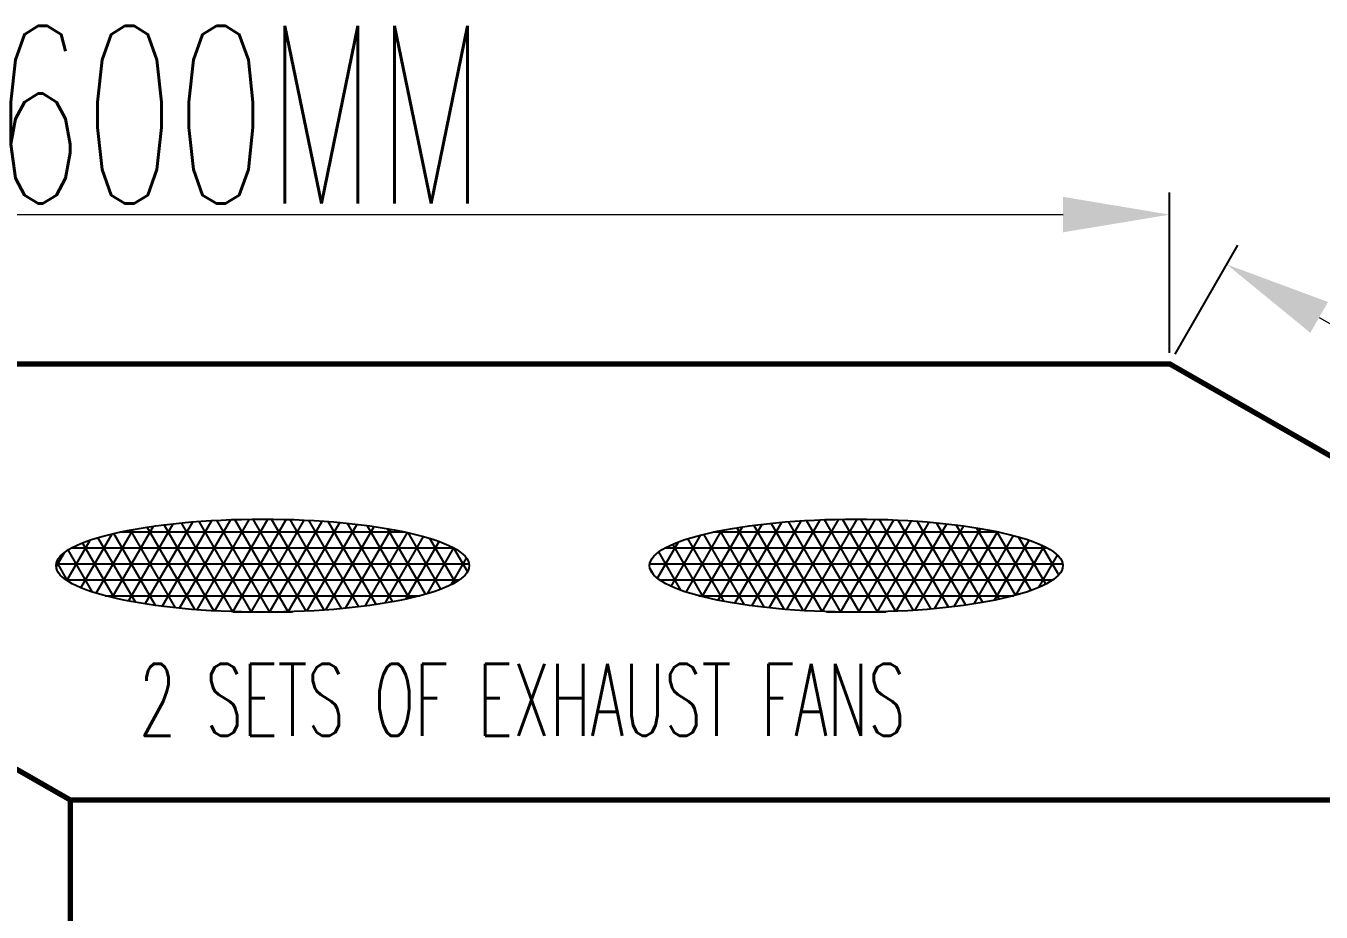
# Model space of a CAD drawing. Header units: millimetres. Extents: x 2974 to 5671, y 1205 to 3288.
# Drawn here: x 4614.7 to 4687.6, y 1735.5 to 1785.4 of the extents above; entities that cross this region are included whole.
import ezdxf

# ---------------------------------------------------------------- set-up
doc = ezdxf.new("R2010")
doc.units = ezdxf.units.MM
doc.layers.add('0-RACK', color=7, linetype='Continuous')
doc.styles.add('SIMPLEX', font='simplex.shx', dxfattribs={"width": 0.6})
doc.styles.get("Standard").update_dxf_attribs({"font": 'arial.ttf'})
doc.dimstyles.new('ISO-25', dxfattribs={"dimtxt": 2.5, "dimasz": 2.5, "dimexe": 1.25, "dimexo": 0.625, "dimtad": 1, "dimtxsty": 'Standard', "dimcen": 2.5, "dimadec": 0, "dimazin": 0, "dimtfac": 1, "dimtmove": 0, "dimatfit": 3, "dimfxl": 1, "dimarcsym": 0})
pattern_1 = [(0, (2447.3235, 1298.1718), (0, 0.89776884), []), (60, (2447.3235, 1298.1718), (-0.77749062, 0.44888442), []), (120, (2447.3235, 1298.1718), (-0.77749062, -0.44888442), [])]

# ---------------------------------------------------------------- blocks, each defined once
blk = doc.blocks.new('*D28')
at = {"layer": '0-RACK', "color": 0, "lineweight": -2, "transparency": 16777216}
for p, q in [((4574.358, 1767.022), (4574.358, 1776.054)), ((4679.098, 1767.022), (4679.098, 1776.054))]:
    blk.add_line(p, q, dxfattribs=at)
at = {"layer": '0-RACK', "color": 0, "lineweight": 9, "transparency": 16777216}
blk.add_line((4580.358, 1774.804), (4673.098, 1774.804), dxfattribs=at)
at = {"layer": '0-RACK', "color": 0, "transparency": 16777216}
for points in [[(4580.358, 1775.804), (4580.358, 1773.804), (4574.358, 1774.804)], [(4673.098, 1775.804), (4673.098, 1773.804), (4679.098, 1774.804)]]:
    blk.add_solid(points, dxfattribs=at)
at = {"layer": 'Defpoints', "color": 0, "transparency": 16777216}
for p in [(4679.098, 1774.804), (4574.358, 1766.397), (4679.098, 1766.397)]:
    blk.add_point(p, dxfattribs=at)
at = {"layer": '0-RACK', "color": 0, "transparency": 16777216, "insert": (4626.728, 1780.429), "char_height": 6, "attachment_point": 5, "style": 'SIMPLEX'}
blk.add_mtext('{\\H1.66667x;600MM}', dxfattribs=at)
blk = doc.blocks.new('*D29')
at = {"layer": '0-RACK', "color": 0, "lineweight": -2, "transparency": 16777216}
for p, q in [((4679.409, 1766.94), (4682.928, 1773.083)), ((4722.265, 1742.388), (4725.784, 1748.531))]:
    blk.add_line(p, q, dxfattribs=at)
at = {"layer": '0-RACK', "color": 0, "lineweight": 9, "transparency": 16777216}
blk.add_line((4687.513, 1769.016), (4719.957, 1750.429), dxfattribs=at)
at = {"layer": '0-RACK', "color": 0, "transparency": 16777216}
for points in [[(4688.01, 1769.884), (4687.016, 1768.148), (4682.307, 1771.999)], [(4720.454, 1751.297), (4719.46, 1749.561), (4725.163, 1747.446)]]:
    blk.add_solid(points, dxfattribs=at)
at = {"layer": 'Defpoints', "color": 0, "transparency": 16777216}
for p in [(4679.098, 1766.397), (4725.163, 1747.446), (4721.954, 1741.845)]:
    blk.add_point(p, dxfattribs=at)
at = {"layer": '0-RACK', "color": 0, "transparency": 16777216, "insert": (4706.531, 1764.603), "char_height": 6, "attachment_point": 5, "rotation": 330.19167, "style": 'SIMPLEX'}
blk.add_mtext('{\\H1.66667x;600MM}', dxfattribs=at)

msp = doc.modelspace()

# ---------------------------------------------------------------- hatches: boundary and pattern name
at = {"layer": '0-RACK', "linetype": 'Continuous'}
h = msp.add_hatch(dxfattribs=at)
h.set_pattern_fill('NET3', color=0, scale=7.182151, style=0)
h.set_pattern_definition(pattern_1)
edge = h.paths.add_edge_path()
edge.add_ellipse((4628.04763, 1755.03668), major_axis=(11.62789, 0), ratio=0.22534193, start_angle=0, end_angle=360)
h = msp.add_hatch(dxfattribs=at)
h.set_pattern_fill('NET3', color=0, scale=7.182151, style=0)
h.set_pattern_definition(pattern_1)
edge = h.paths.add_edge_path()
edge.add_ellipse((4661.45686, 1755.03668), major_axis=(11.62789, 0), ratio=0.22534193, start_angle=0, end_angle=360)

# ---------------------------------------------------------------- linework, layer by layer
at = {"layer": '0-RACK', "color": 0, "linetype": 'Continuous', "const_width": 0.29926, "elevation": -0.02095}
for points in [[(4617.21417, 1295.22826), (4617.21417, 1741.84522), (4574.35825, 1766.39731), (4574.35825, 1319.78036)], [(4574.35825, 1766.39731), (4617.21417, 1741.84522), (4721.95387, 1741.84522), (4679.09795, 1766.39731), (4574.35825, 1766.39731)], [(4679.09795, 1766.39731), (4721.95387, 1741.84522), (4617.21417, 1741.84522), (4721.95387, 1741.84522), (4721.95387, 1295.22826)]]:
    msp.add_lwpolyline(points, dxfattribs=at)
at = {"layer": '0-RACK', "color": 0, "linetype": 'Continuous'}
for centre in [(4628.04763, 1755.03668, -0.02095), (4661.45686, 1755.03668, -0.02095)]:
    msp.add_ellipse(centre, major_axis=(11.62789, 0), ratio=0.22534193, dxfattribs=at)

# ---------------------------------------------------------------- texts
at = {"layer": '0-RACK', "color": 0, "style": 'SIMPLEX', "width": 0.6}
msp.add_text('2 SETS OF EXHAUST FANS', height=4.0524288, dxfattribs=at).set_placement((4621.08485, 1745.45711, -0.02095))

# ---------------------------------------------------------------- dimensions: what is measured, and where the dimension line sits
at = {"layer": '0-RACK'}
dim = msp.add_linear_dim(base=(4679.09795, 1774.80394, -0.02095), p1=(4574.35825, 1766.39731, -0.02095), p2=(4679.09795, 1766.39731, -0.02095), text='{\\H1.66667x;600MM}', dimstyle='ISO-25', override={"dimtxt": 6, "dimasz": 6, "dimtxsty": 'SIMPLEX', "dimlwd": 9}, dxfattribs=at)
dim.commit()
dim.dimension.update_dxf_attribs({"geometry": '*D28', "text_midpoint": (4626.7281, 1780.42895, -0.02095)})
dim = msp.add_aligned_dim(p1=(4679.09795, 1766.39731, -0.02095), p2=(4721.95387, 1741.84522, -0.02095), distance=6.45532, text='{\\H1.66667x;600MM}', dimstyle='ISO-25', override={"dimtxt": 6, "dimasz": 6, "dimtxsty": 'SIMPLEX', "dimlwd": 9}, dxfattribs=at)
dim.commit()
dim.dimension.update_dxf_attribs({"geometry": '*D29', "text_midpoint": (4706.53104, 1764.60329, -0.02095)})

doc.saveas('drawing.dxf')
